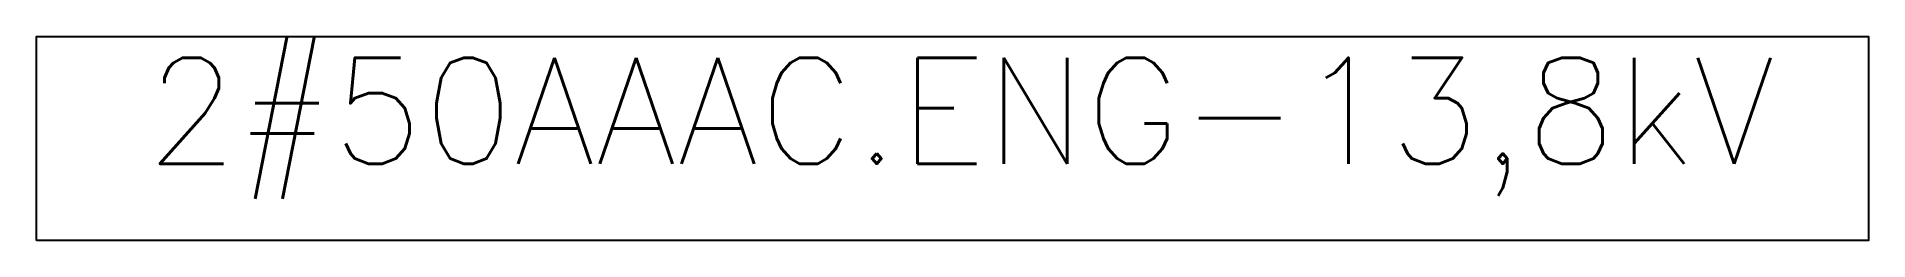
# Model space of a CAD drawing. Header units: millimetres. Extents: x -15.6 to 15.6, y 0 to 3.5.
import ezdxf

# ---------------------------------------------------------------- set-up
doc = ezdxf.new("R2010")
doc.units = ezdxf.units.MM
doc.styles.add('ROMANS', font='ROMANS.shx', dxfattribs={"height": 1.8})

msp = doc.modelspace()

# ---------------------------------------------------------------- linework, layer by layer
msp.add_lwpolyline([(-15.574, 0), (-15.574, 3.463), (15.574, 3.463), (15.574, 0)], close=True)

# ---------------------------------------------------------------- texts
at = {"insert": (-15.214, 3.103), "char_height": 1.8, "attachment_point": 1, "style": 'ROMANS'}
msp.add_mtext_dynamic_manual_height_columns('\\pxqc;2#50AAAC.ENG-13,8kV', width=30.70371, gutter_width=9, heights=[0], dxfattribs=at)

doc.saveas('drawing.dxf')
